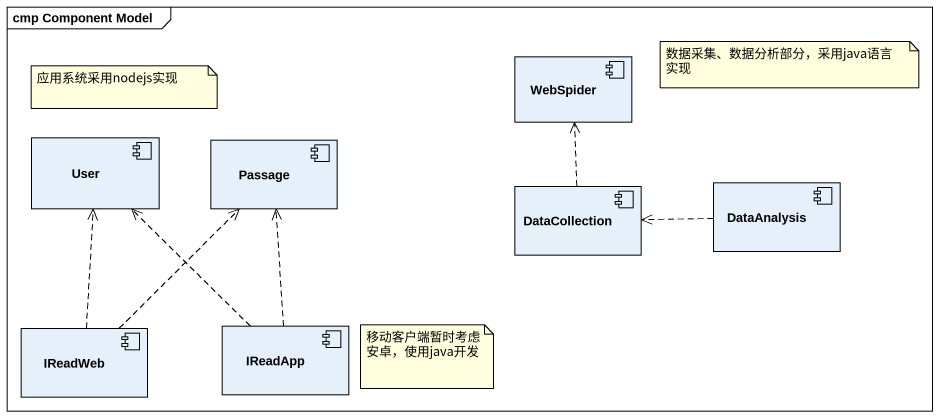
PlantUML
@startuml
mainframe cmp Component Model
component WebSpider
component User
component Passage
component DataCollection
component DataAnalysis
component IReadWeb
component IReadApp
DataCollection .up.> WebSpider
DataAnalysis .left.> DataCollection
IReadWeb .up.> User
IReadWeb .up.> Passage
IReadApp .up.> User
IReadApp .up.> Passage
note as N1
  数据采集、数据分析部分，采用java语言实现
end note
note as N2
  应用系统采用nodejs实现
end note
note as N3
  移动客户端暂时考虑安卓，使用java开发
end note
@enduml
